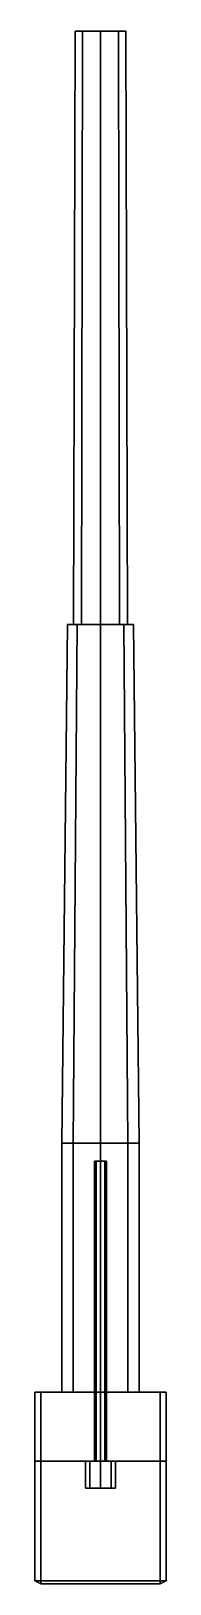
# Model space of a CAD drawing. Extents: x -0.22 to 0.22, y -0.77 to 4.41.
import ezdxf

# ---------------------------------------------------------------- set-up
doc = ezdxf.new("R2010")
doc.units = 0
doc.layers.add('BARREL', color=1, linetype='CONTINUOUS')

msp = doc.modelspace()

# ---------------------------------------------------------------- linework, layer by layer
at = {"layer": 'BARREL'}
for points in [[(-0.0601, 4.41, 0.0601), (-0.085, 4.41), (-0.09, 2.43), (-0.0636, 2.43, 0.0636)], [(-0.085, 4.41), (-0.0601, 4.41, -0.0601), (-0.0636, 2.43, -0.0636), (-0.09, 2.43)], [(0.0601, 4.41, 0.0601), (-0.085, 4.41), (-0.0601, 4.41, 0.0601), (0, 4.41, 0.085)], [(0.085, 4.41), (-0.0601, 4.41, -0.0601), (-0.085, 4.41), (0.0601, 4.41, 0.0601)], [(0, 4.41, 0.085), (-0.0601, 4.41, 0.0601), (-0.0636, 2.43, 0.0636), (0, 2.43, 0.09)], [(-0.0601, 4.41, -0.0601), (0, 4.41, -0.085), (0, 2.43, -0.09), (-0.0636, 2.43, -0.0636)], [(0.0601, 4.41, -0.0601), (0, 4.41, -0.085), (-0.0601, 4.41, -0.0601), (0.085, 4.41)], [(0.0601, 4.41, 0.0601), (0, 4.41, 0.085), (0, 2.43, 0.09), (0.0636, 2.43, 0.0636)], [(0, 4.41, -0.085), (0.0601, 4.41, -0.0601), (0.0636, 2.43, -0.0636), (0, 2.43, -0.09)], [(0.085, 4.41), (0.0601, 4.41, 0.0601), (0.0636, 2.43, 0.0636), (0.09, 2.43)], [(0.0601, 4.41, -0.0601), (0.085, 4.41), (0.09, 2.43), (0.0636, 2.43, -0.0636)], [(-0.0778, 2.43, 0.0778), (-0.11, 2.43), (-0.13, 0.7), (-0.0919, 0.7, 0.0919)], [(-0.11, 2.43), (-0.0778, 2.43, -0.0778), (-0.0919, 0.7, -0.0919), (-0.13, 0.7)], [(-0.0636, 2.43, 0.0636), (-0.09, 2.43), (-0.11, 2.43), (-0.0778, 2.43, 0.0778)], [(-0.09, 2.43), (-0.0636, 2.43, -0.0636), (-0.0778, 2.43, -0.0778), (-0.11, 2.43)], [(0, 2.43, 0.11), (-0.0778, 2.43, 0.0778), (-0.0919, 0.7, 0.0919), (0, 0.7, 0.13)], [(-0.0778, 2.43, -0.0778), (0, 2.43, -0.11), (0, 0.7, -0.13), (-0.0919, 0.7, -0.0919)], [(0, 2.43, 0.09), (-0.0636, 2.43, 0.0636), (-0.0778, 2.43, 0.0778), (0, 2.43, 0.11)], [(-0.0636, 2.43, -0.0636), (0, 2.43, -0.09), (0, 2.43, -0.11), (-0.0778, 2.43, -0.0778)], [(0.0778, 2.43, 0.0778), (0, 2.43, 0.11), (0, 0.7, 0.13), (0.0919, 0.7, 0.0919)], [(0, 2.43, -0.11), (0.0778, 2.43, -0.0778), (0.0919, 0.7, -0.0919), (0, 0.7, -0.13)], [(0, 2.43, -0.09), (0.0636, 2.43, -0.0636), (0.0778, 2.43, -0.0778), (0, 2.43, -0.11)], [(0.0636, 2.43, 0.0636), (0, 2.43, 0.09), (0, 2.43, 0.11), (0.0778, 2.43, 0.0778)], [(0.0636, 2.43, -0.0636), (0.09, 2.43), (0.11, 2.43), (0.0778, 2.43, -0.0778)], [(0.09, 2.43), (0.0636, 2.43, 0.0636), (0.0778, 2.43, 0.0778), (0.11, 2.43)], [(0.11, 2.43), (0.0778, 2.43, 0.0778), (0.0919, 0.7, 0.0919), (0.13, 0.7)], [(0.0778, 2.43, -0.0778), (0.11, 2.43), (0.13, 0.7), (0.0919, 0.7, -0.0919)], [(-0.0919, 0.7, 0.0919), (-0.13, 0.7), (-0.13, -0.13), (-0.0919, -0.13, 0.0919)], [(-0.13, 0.7), (-0.0919, 0.7, -0.0919), (-0.0919, -0.13, -0.0919), (-0.13, -0.13)], [(0, 0.7, 0.13), (-0.0919, 0.7, 0.0919), (-0.0919, -0.13, 0.0919), (0, -0.13, 0.13)], [(-0.0919, 0.7, -0.0919), (0, 0.7, -0.13), (0, -0.13, -0.13), (-0.0919, -0.13, -0.0919)], [(0.0919, 0.7, 0.0919), (0, 0.7, 0.13), (0, -0.13, 0.13), (0.0919, -0.13, 0.0919)], [(0, 0.7, -0.13), (0.0919, 0.7, -0.0919), (0.0919, -0.13, -0.0919), (0, -0.13, -0.13)], [(0.13, 0.7), (0.0919, 0.7, 0.0919), (0.0919, -0.13, 0.0919), (0.13, -0.13)], [(0.0919, 0.7, -0.0919), (0.13, 0.7), (0.13, -0.13), (0.0919, -0.13, -0.0919)], [(-0.0141, 0.64, 0.3041), (-0.02, 0.64, 0.29), (-0.02, -0.36, 0.29), (-0.0141, -0.36, 0.3041)], [(-0.02, 0.64, 0.29), (-0.0141, 0.64, 0.2759), (-0.0141, -0.36, 0.2759), (-0.02, -0.36, 0.29)], [(-0.0141, 0.64, -0.3459), (-0.02, 0.64, -0.36), (-0.02, -0.36, -0.36), (-0.0141, -0.36, -0.3459)], [(-0.02, 0.64, -0.36), (-0.0141, 0.64, -0.3741), (-0.0141, -0.36, -0.3741), (-0.02, -0.36, -0.36)], [(0, 0.64, 0.31), (-0.0141, 0.64, 0.3041), (-0.0141, -0.36, 0.3041), (0, -0.36, 0.31)], [(-0.0141, 0.64, 0.2759), (0, 0.64, 0.27), (0, -0.36, 0.27), (-0.0141, -0.36, 0.2759)], [(0, 0.64, -0.34), (-0.0141, 0.64, -0.3459), (-0.0141, -0.36, -0.3459), (0, -0.36, -0.34)], [(-0.0141, 0.64, -0.3741), (0, 0.64, -0.38), (0, -0.36, -0.38), (-0.0141, -0.36, -0.3741)], [(0.0141, 0.64, 0.3041), (0, 0.64, 0.31), (0, -0.36, 0.31), (0.0141, -0.36, 0.3041)], [(0, 0.64, 0.27), (0.0141, 0.64, 0.2759), (0.0141, -0.36, 0.2759), (0, -0.36, 0.27)], [(0.0141, 0.64, -0.3459), (0, 0.64, -0.34), (0, -0.36, -0.34), (0.0141, -0.36, -0.3459)], [(0, 0.64, -0.38), (0.0141, 0.64, -0.3741), (0.0141, -0.36, -0.3741), (0, -0.36, -0.38)], [(0.02, 0.64, 0.29), (0.0141, 0.64, 0.3041), (0.0141, -0.36, 0.3041), (0.02, -0.36, 0.29)], [(0.0141, 0.64, 0.2759), (0.02, 0.64, 0.29), (0.02, -0.36, 0.29), (0.0141, -0.36, 0.2759)], [(0.02, 0.64, -0.36), (0.0141, 0.64, -0.3459), (0.0141, -0.36, -0.3459), (0.02, -0.36, -0.36)], [(0.0141, 0.64, -0.3741), (0.02, 0.64, -0.36), (0.02, -0.36, -0.36), (0.0141, -0.36, -0.3741)], [(-0.22, -0.13, -0.17), (-0.22, -0.36, -0.21), (-0.22, -0.36, 0.15), (-0.22, -0.13, 0.12)], [(-0.2, -0.13, -0.19), (-0.2, -0.36, -0.23), (-0.22, -0.36, -0.21), (-0.22, -0.13, -0.17)], [(-0.2, -0.13, 0.14), (-0.2, -0.13, -0.19), (-0.22, -0.13, -0.17), (-0.22, -0.13, 0.12)], [(-0.22, -0.13, 0.12), (-0.22, -0.36, 0.15), (-0.2, -0.36, 0.17), (-0.2, -0.13, 0.14)], [(0.2, -0.13, 0.14), (0.2, -0.13, -0.19), (-0.2, -0.13, -0.19), (-0.2, -0.13, 0.14)], [(0.2, -0.13, -0.19), (0.2, -0.36, -0.23), (-0.2, -0.36, -0.23), (-0.2, -0.13, -0.19)], [(-0.2, -0.13, 0.14), (-0.2, -0.36, 0.17), (0.2, -0.36, 0.17), (0.2, -0.13, 0.14)], [(0.22, -0.13, -0.17), (0.22, -0.36, -0.21), (0.2, -0.36, -0.23), (0.2, -0.13, -0.19)], [(0.2, -0.13, -0.19), (0.2, -0.13, 0.14), (0.22, -0.13, 0.12), (0.22, -0.13, -0.17)], [(0.2, -0.13, 0.14), (0.2, -0.36, 0.17), (0.22, -0.36, 0.15), (0.22, -0.13, 0.12)], [(0.22, -0.13, 0.12), (0.22, -0.36, 0.15), (0.22, -0.36, -0.21), (0.22, -0.13, -0.17)], [(-0.22, -0.36, -0.21), (-0.22, -0.76, -0.21), (-0.22, -0.76, 0.15), (-0.22, -0.36, 0.15)], [(-0.2, -0.36, -0.23), (-0.2, -0.76, -0.23), (-0.22, -0.76, -0.21), (-0.22, -0.36, -0.21)], [(-0.22, -0.36, 0.15), (-0.22, -0.76, 0.15), (-0.2, -0.76, 0.17), (-0.2, -0.36, 0.17)], [(0.2, -0.36, -0.23), (0.2, -0.76, -0.23), (-0.2, -0.76, -0.23), (-0.2, -0.36, -0.23)], [(-0.2, -0.36, 0.17), (-0.2, -0.76, 0.17), (0.2, -0.76, 0.17), (0.2, -0.36, 0.17)], [(-0.05, -0.36, 0.17), (-0.05, -0.45, 0.17), (-0.05, -0.45, 0.32), (-0.05, -0.36, 0.32)], [(-0.05, -0.36, 0.32), (-0.05, -0.45, 0.32), (0.05, -0.45, 0.32), (0.05, -0.36, 0.32)], [(0.05, -0.36, 0.32), (0.05, -0.36, 0.17), (-0.05, -0.36, 0.17), (-0.05, -0.36, 0.32)], [(-0.0354, -0.36, 0.3554), (-0.05, -0.36, 0.32), (-0.05, -0.45, 0.32), (-0.0354, -0.45, 0.3554)], [(-0.05, -0.36, -0.45), (-0.05, -0.45, -0.45), (-0.05, -0.45, -0.23), (-0.05, -0.36, -0.23)], [(0.05, -0.36, -0.23), (0.05, -0.36, -0.45), (-0.05, -0.36, -0.45), (-0.05, -0.36, -0.23)], [(0.05, -0.36, -0.45), (0.05, -0.45, -0.45), (-0.05, -0.45, -0.45), (-0.05, -0.36, -0.45)], [(0.0354, -0.36, 0.3554), (0.05, -0.36, 0.32), (-0.05, -0.36, 0.32), (-0.0354, -0.36, 0.3554)], [(0, -0.36, 0.37), (-0.0354, -0.36, 0.3554), (-0.0354, -0.45, 0.3554), (0, -0.45, 0.37)], [(0, -0.36, 0.37), (0.0354, -0.36, 0.3554), (-0.0354, -0.36, 0.3554), (0, -0.36, 0.37)], [(0.0354, -0.36, 0.3554), (0, -0.36, 0.37), (0, -0.45, 0.37), (0.0354, -0.45, 0.3554)], [(0.05, -0.36, 0.32), (0.0354, -0.36, 0.3554), (0.0354, -0.45, 0.3554), (0.05, -0.45, 0.32)], [(0.05, -0.45, 0.32), (0.05, -0.45, 0.17), (0.05, -0.36, 0.17), (0.05, -0.36, 0.32)], [(0.05, -0.45, -0.23), (0.05, -0.45, -0.45), (0.05, -0.36, -0.45), (0.05, -0.36, -0.23)], [(0.22, -0.36, -0.21), (0.22, -0.76, -0.21), (0.2, -0.76, -0.23), (0.2, -0.36, -0.23)], [(0.2, -0.36, 0.17), (0.2, -0.76, 0.17), (0.22, -0.76, 0.15), (0.22, -0.36, 0.15)], [(0.22, -0.36, 0.15), (0.22, -0.76, 0.15), (0.22, -0.76, -0.21), (0.22, -0.36, -0.21)], [(-0.05, -0.45, 0.32), (-0.05, -0.45, 0.17), (0.05, -0.45, 0.17), (0.05, -0.45, 0.32)], [(-0.05, -0.45, -0.23), (-0.05, -0.45, -0.45), (0.05, -0.45, -0.45), (0.05, -0.45, -0.23)], [(-0.0354, -0.45, 0.3554), (-0.05, -0.45, 0.32), (0.05, -0.45, 0.32), (0.0354, -0.45, 0.3554)], [(0, -0.45, 0.37), (-0.0354, -0.45, 0.3554), (0.0354, -0.45, 0.3554), (0, -0.45, 0.37)], [(-0.22, -0.76, 0.15), (-0.2, -0.77, 0.15), (-0.2, -0.76, 0.17)], [(-0.22, -0.76, 0.15), (-0.22, -0.76, -0.21), (-0.2, -0.77, -0.21), (-0.2, -0.77, 0.15)], [(-0.22, -0.76, -0.21), (-0.2, -0.76, -0.23), (-0.2, -0.76, -0.23), (-0.2, -0.77, -0.21)], [(0.2, -0.76, -0.23), (0.2, -0.77, -0.21), (-0.2, -0.77, -0.21), (-0.2, -0.76, -0.23)], [(-0.2, -0.76, 0.17), (-0.2, -0.77, 0.15), (0.2, -0.77, 0.15), (0.2, -0.76, 0.17)], [(-0.2, -0.77, 0.15), (-0.2, -0.77, -0.21), (0.2, -0.77, -0.21), (0.2, -0.77, 0.15)], [(0.2, -0.77, 0.15), (0.2, -0.77, -0.21), (0.22, -0.76, -0.21), (0.22, -0.76, 0.15)], [(0.2, -0.77, -0.21), (0.2, -0.76, -0.23), (0.2, -0.76, -0.23), (0.22, -0.76, -0.21)], [(0.2, -0.76, 0.17), (0.2, -0.77, 0.15), (0.22, -0.76, 0.15), (0.2, -0.76, 0.17)]]:
    msp.add_3dface(points, dxfattribs=at)

doc.saveas('drawing.dxf')
